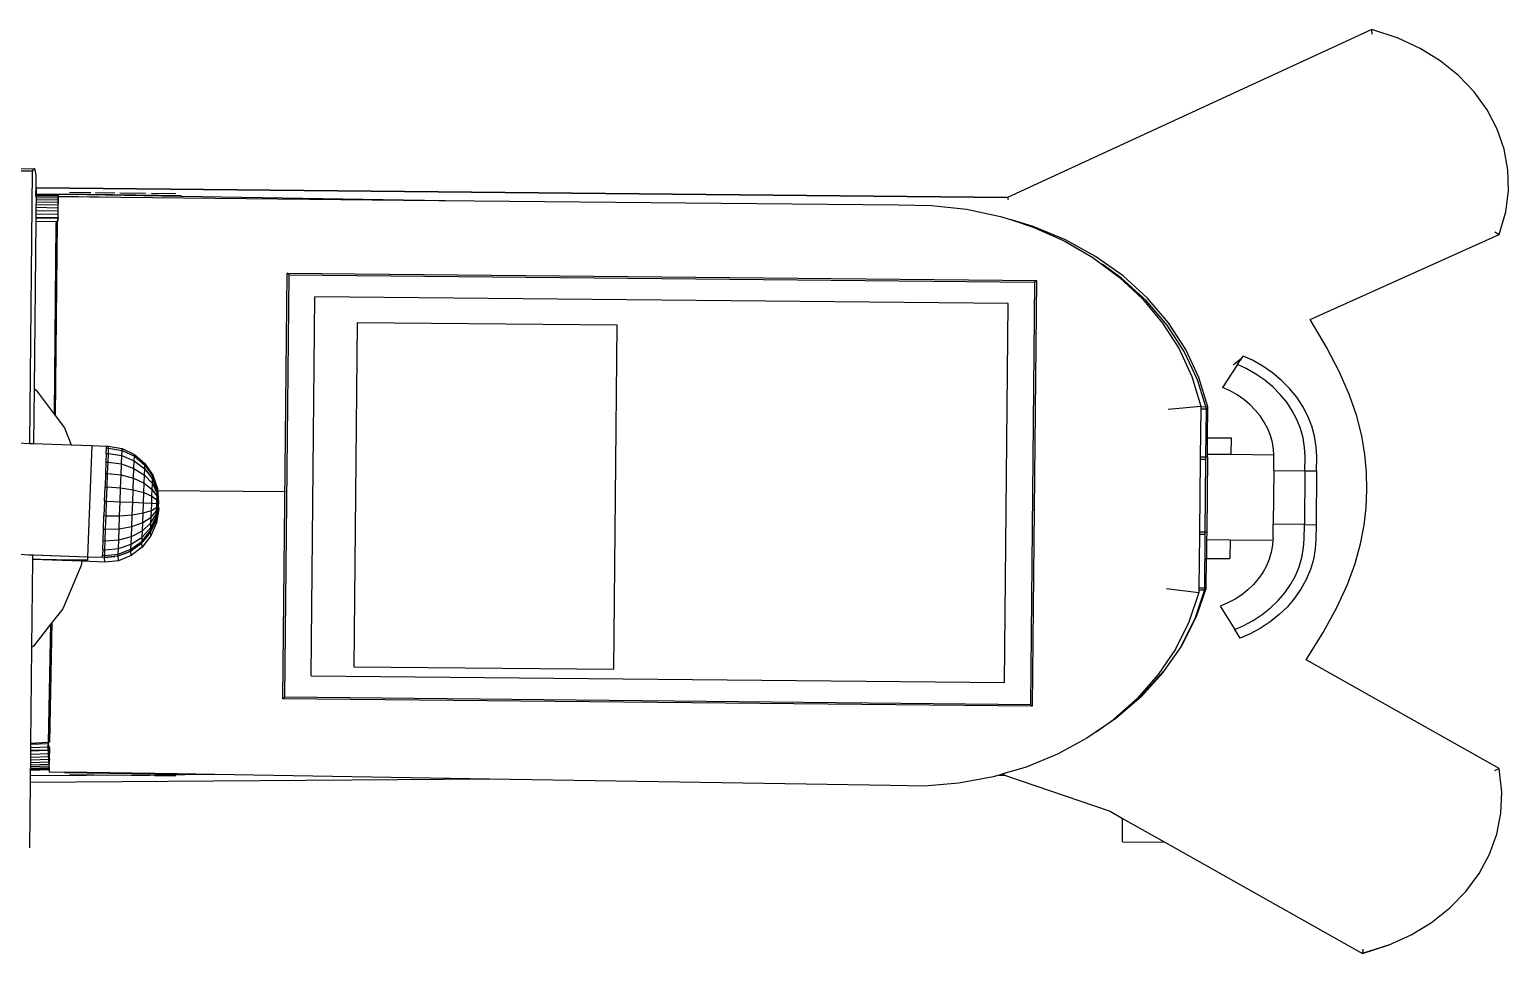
# Model space of a CAD drawing. Extents: x 3485972 to 3601240, y -625657 to -591207.
# Drawn here: x 3495879 to 3496589, y -608184 to -607740 of the extents above; entities that cross this region are included whole.
import ezdxf

# ---------------------------------------------------------------- set-up
doc = ezdxf.new("R2010")
doc.units = 0
doc.header["$LTSCALE"] = 6
doc.header["$MEASUREMENT"] = 0
doc.layers.add('medical equipment', color=171, linetype='CONTINUOUS', lineweight=25)

msp = doc.modelspace()

# ---------------------------------------------------------------- linework, layer by layer
at = {"layer": 'medical equipment'}
for p, q in [((3496523.32, -607739.76), (3496348.37, -607820.39)), ((3496535.98, -607743.93), (3496523.32, -607739.76)), ((3496523.49, -607741.95), (3496523.32, -607739.76)), ((3496546.53, -607748.82), (3496535.98, -607743.93)), ((3496556.23, -607754.81), (3496546.53, -607748.82)), ((3496564.92, -607761.81), (3496556.23, -607754.81)), ((3496572.45, -607769.69), (3496564.92, -607761.81)), ((3496578.68, -607778.33), (3496572.45, -607769.69)), ((3496583.52, -607787.56), (3496578.68, -607778.33)), ((3496586.88, -607797.24), (3496583.52, -607787.56)), ((3496588.71, -607807.2), (3496586.88, -607797.24)), ((3495868.6, -607806.48), (3495880.79, -607806.61)), ((3495879.84, -607807.78), (3495874.55, -607807.73)), ((3495879.84, -607807.78), (3495878.53, -607938.57)), ((3495880.35, -607806.85), (3495879.84, -607807.78)), ((3495880.79, -607806.61), (3495880.35, -607806.85)), ((3495881.15, -607807.05), (3495880.79, -607806.61)), ((3495881.43, -607808.17), (3495881.15, -607807.05)), ((3495881.61, -607809.94), (3495881.43, -607808.17)), ((3496588.96, -607817.26), (3496588.71, -607807.2)), ((3495881.67, -607815.76), (3495881.55, -607815.72)), ((3495881.55, -607815.75), (3495881.67, -607815.76)), ((3495881.55, -607815.78), (3495881.67, -607815.76)), ((3495881.57, -607818.75), (3495881.67, -607815.78)), ((3495881.69, -607812.33), (3495881.61, -607809.94)), ((3495881.67, -607815.78), (3495881.65, -607818.76)), ((3495881.67, -607815.76), (3495881.68, -607815.29)), ((3496348.37, -607820.39), (3495881.67, -607815.76)), ((3495881.67, -607815.76), (3496348.39, -607820.45)), ((3495881.67, -607815.76), (3496348.38, -607820.42)), ((3495881.67, -607815.78), (3495881.67, -607815.76)), ((3495881.68, -607815.29), (3495881.69, -607812.33)), ((3495881.61, -607822.63), (3495881.48, -607822.63)), ((3495881.62, -607821.51), (3495881.49, -607821.51)), ((3495881.63, -607820.56), (3495881.5, -607820.56)), ((3495881.51, -607819.79), (3495881.52, -607819.24)), ((3495881.51, -607819.92), (3495881.51, -607819.79)), ((3495881.64, -607819.8), (3495881.51, -607819.79)), ((3495881.57, -607818.75), (3495881.52, -607818.76)), ((3495881.52, -607818.89), (3495881.57, -607818.75)), ((3495881.52, -607819.24), (3495881.52, -607818.89)), ((3495881.52, -607818.89), (3495881.65, -607818.89)), ((3495881.52, -607819.24), (3495881.64, -607819.24)), ((3495881.65, -607818.76), (3495881.57, -607818.75)), ((3495881.61, -607822.63), (3495881.6, -607823.91)), ((3495881.62, -607821.51), (3495881.61, -607822.63)), ((3495892.13, -607822.81), (3495881.61, -607822.63)), ((3495881.63, -607820.56), (3495881.62, -607821.51)), ((3495892.14, -607821.68), (3495881.62, -607821.51)), ((3495881.64, -607819.8), (3495881.63, -607820.56)), ((3495892.15, -607820.73), (3495881.63, -607820.56)), ((3495881.65, -607818.89), (3495881.64, -607819.24)), ((3495892.17, -607819.41), (3495881.64, -607819.24)), ((3495881.64, -607819.24), (3495881.64, -607819.8)), ((3495892.16, -607819.97), (3495881.64, -607819.8)), ((3495892.17, -607818.93), (3495881.65, -607818.76)), ((3495881.65, -607818.76), (3495881.65, -607818.89)), ((3495892.17, -607819.06), (3495881.65, -607818.89)), ((3495892.13, -607822.81), (3495892.12, -607824.09)), ((3495892.14, -607821.68), (3495892.13, -607822.81)), ((3495892.18, -607822.81), (3495892.13, -607822.81)), ((3495892.15, -607820.73), (3495892.14, -607821.68)), ((3495892.21, -607821.68), (3495892.14, -607821.68)), ((3495892.16, -607820), (3495892.15, -607820.73)), ((3495892.22, -607820.73), (3495892.15, -607820.73)), ((3495892.17, -607819.41), (3495892.16, -607819.97)), ((3495892.16, -607819.97), (3495892.16, -607820)), ((3495892.24, -607819.97), (3495892.16, -607819.97)), ((3495892.16, -607820), (3495892.25, -607820.01)), ((3495911.89, -607820.33), (3495892.16, -607820.01)), ((3495892.18, -607822.81), (3495892.16, -607824.09)), ((3495892.26, -607818.93), (3495892.17, -607818.93)), ((3495892.17, -607818.93), (3495892.17, -607819.06)), ((3495892.17, -607819.06), (3495892.17, -607819.41)), ((3495892.26, -607819.06), (3495892.17, -607819.06)), ((3495892.25, -607819.41), (3495892.17, -607819.41)), ((3495892.21, -607821.68), (3495892.18, -607822.81)), ((3495892.22, -607820.73), (3495892.21, -607821.68)), ((3495892.24, -607819.97), (3495892.22, -607820.73)), ((3495892.25, -607819.41), (3495892.24, -607819.97)), ((3495892.26, -607818.93), (3495892.25, -607820.01)), ((3495892.26, -607819.06), (3495892.25, -607819.41)), ((3495892.25, -607820.01), (3495892.25, -607820.14)), ((3495892.25, -607820.01), (3496058.14, -607821.66)), ((3495892.35, -607818.93), (3495892.26, -607818.93)), ((3495892.26, -607818.93), (3495892.26, -607819.06)), ((3495896.9, -607819.01), (3495892.35, -607818.93)), ((3495951.28, -607819.68), (3495896.9, -607818.78)), ((3495896.9, -607819.01), (3495896.9, -607818.78)), ((3495951.27, -607819.9), (3495896.9, -607819.01)), ((3495897.77, -607817.8), (3495907.94, -607817.97)), ((3495910.22, -607818.01), (3495919.4, -607818.16)), ((3495921.84, -607818.2), (3495934.24, -607818.4)), ((3495948.83, -607818.64), (3495937.11, -607818.45)), ((3495951.27, -607819.9), (3495951.28, -607819.68)), ((3496058.14, -607821.66), (3495951.27, -607819.9)), ((3496058.14, -607821.66), (3496295.73, -607824.04)), ((3496078.36, -607822), (3496058.14, -607821.66)), ((3496348.37, -607820.39), (3496348.38, -607820.42)), ((3496348.39, -607820.45), (3496348.37, -607820.39)), ((3496348.38, -607820.42), (3496348.39, -607820.45)), ((3496348.39, -607820.45), (3496348.66, -607821.34)), ((3496587.65, -607827.27), (3496588.96, -607817.26)), ((3495881.53, -607830.11), (3495881.41, -607830.1)), ((3495881.41, -607830.17), (3495881.53, -607830.18)), ((3495881.55, -607828.45), (3495881.42, -607828.44)), ((3495881.57, -607826.84), (3495881.44, -607826.84)), ((3495881.58, -607825.32), (3495881.45, -607825.32)), ((3495881.6, -607823.91), (3495881.47, -607823.91)), ((3495881.53, -607830.24), (3495881.52, -607831.8)), ((3495881.55, -607828.45), (3495881.53, -607830.11)), ((3495891.83, -607830.28), (3495881.53, -607830.11)), ((3495881.53, -607830.11), (3495881.53, -607830.18)), ((3495881.53, -607830.18), (3495891.83, -607830.28)), ((3495881.53, -607830.18), (3495881.53, -607830.24)), ((3495881.57, -607826.84), (3495881.55, -607828.45)), ((3495892.08, -607828.62), (3495881.55, -607828.45)), ((3495881.58, -607825.32), (3495881.57, -607826.84)), ((3495892.09, -607827.02), (3495881.57, -607826.84)), ((3495881.6, -607823.91), (3495881.58, -607825.32)), ((3495892.11, -607825.5), (3495881.58, -607825.32)), ((3495892.12, -607824.09), (3495881.6, -607823.91)), ((3495892.06, -607830.28), (3495891.8, -607831.97)), ((3495891.83, -607830.28), (3495892.06, -607830.28)), ((3495892.06, -607830.28), (3495892.05, -607831.35)), ((3495892.08, -607828.62), (3495892.06, -607829.85)), ((3495892.49, -607829.85), (3495892.06, -607829.85)), ((3495892.06, -607829.85), (3495892.06, -607830.28)), ((3495892.09, -607827.02), (3495892.08, -607828.62)), ((3495892.11, -607825.5), (3495892.09, -607827.02)), ((3495892.13, -607825.5), (3495892.09, -607827.02)), ((3495892.12, -607824.09), (3495892.11, -607825.5)), ((3495892.13, -607825.5), (3495892.11, -607825.5)), ((3495892.16, -607824.09), (3495892.12, -607824.09)), ((3495892.16, -607824.09), (3495892.13, -607825.5)), ((3495892.48, -607830.38), (3495892.49, -607829.85)), ((3496295.73, -607824.04), (3496311.9, -607824.21)), ((3496311.9, -607824.21), (3496328.6, -607826.05)), ((3496328.6, -607826.05), (3496344.92, -607829.54)), ((3496344.92, -607829.54), (3496350.18, -607831.24)), ((3496584.44, -607838.21), (3496587.65, -607827.27)), ((3495881.52, -607831.8), (3495880.71, -607912.27)), ((3495881.39, -607831.79), (3495881.52, -607831.8)), ((3495881.52, -607831.8), (3495891.34, -607831.96)), ((3495891.17, -607833.03), (3495890.26, -607924.46)), ((3495891.8, -607831.97), (3495890.87, -607925.27)), ((3495891.34, -607831.96), (3495891.17, -607833.03)), ((3495891.34, -607831.96), (3495891.8, -607831.97)), ((3495891.41, -607831.96), (3495891.38, -607833.03)), ((3495891.8, -607831.97), (3495892.01, -607831.97)), ((3495892.05, -607831.35), (3495892.01, -607831.97)), ((3496360.57, -607834.29), (3496350.18, -607831.24)), ((3496350.18, -607831.24), (3496360.64, -607834.63)), ((3496376.12, -607840.73), (3496360.57, -607834.29)), ((3496360.64, -607834.63), (3496375.53, -607841.24)), ((3496582.38, -607836.88), (3496584.44, -607838.21)), ((3496375.53, -607841.24), (3496389.38, -607849.29)), ((3496390.62, -607848.72), (3496376.12, -607840.73)), ((3496493.74, -607879.09), (3496584.44, -607838.21)), ((3496389.38, -607849.29), (3496401.99, -607858.65)), ((3496403.83, -607858.13), (3496390.62, -607848.72)), ((3496000.26, -608061.24), (3496002.3, -607856.78)), ((3496001.13, -608060.53), (3496003.16, -607857.52)), ((3496002.3, -607856.78), (3496362.2, -607860.39)), ((3496003.16, -607857.52), (3496002.3, -607856.78)), ((3496003.16, -607857.52), (3496361.33, -607861.1)), ((3496403.12, -607859.2), (3496393.75, -607852.53)), ((3496401.99, -607858.65), (3496413.19, -607869.2)), ((3496415.58, -607868.83), (3496403.83, -607858.13)), ((3496361.33, -607861.1), (3496359.3, -608064.11)), ((3496362.2, -607860.39), (3496360.15, -608064.84)), ((3496361.33, -607861.1), (3496362.2, -607860.39)), ((3496414.86, -607869.89), (3496403.12, -607859.2)), ((3496013.76, -608050.19), (3496015.58, -607868.11)), ((3496348.7, -607871.44), (3496015.58, -607868.11)), ((3496346.88, -608053.52), (3496348.7, -607871.44)), ((3496413.19, -607869.2), (3496422.81, -607880.77)), ((3496424.95, -607881.7), (3496414.86, -607869.89)), ((3496425.66, -607880.64), (3496415.58, -607868.83)), ((3496035.87, -607880.58), (3496034.22, -608045.87)), ((3496160.79, -607881.83), (3496035.87, -607880.58)), ((3496159.14, -608047.12), (3496160.79, -607881.83)), ((3496422.81, -607880.77), (3496430.72, -607893.22)), ((3496433.23, -607894.46), (3496424.95, -607881.7)), ((3496433.95, -607893.39), (3496425.66, -607880.64)), ((3496430.72, -607893.22), (3496436.81, -607906.37)), ((3496439.58, -607907.96), (3496433.23, -607894.46)), ((3496440.3, -607906.89), (3496433.95, -607893.39)), ((3496458.79, -607900.73), (3496451.61, -607911.72)), ((3496460.76, -607897.72), (3496456.67, -607900.99)), ((3496458.79, -607900.73), (3496461.49, -607896.61)), ((3496463.02, -607902.67), (3496458.79, -607900.73)), ((3496465.95, -607898.65), (3496461.49, -607896.61)), ((3496470.96, -607901.49), (3496465.95, -607898.65)), ((3496475.64, -607904.72), (3496470.96, -607901.49)), ((3496436.81, -607906.37), (3496441.18, -607920.66)), ((3496443.9, -607922), (3496439.58, -607907.96)), ((3496444.62, -607920.94), (3496440.3, -607906.89)), ((3496467.6, -607905.26), (3496463.02, -607902.67)), ((3496471.87, -607908.2), (3496467.6, -607905.26)), ((3496475.79, -607911.46), (3496471.87, -607908.2)), ((3496479.94, -607908.29), (3496475.64, -607904.72)), ((3496483.81, -607912.18), (3496479.94, -607908.29)), ((3495880.71, -607912.27), (3495880.45, -607938.64)), ((3495880.59, -607912.18), (3495880.71, -607912.27)), ((3495880.71, -607912.27), (3495881.66, -607913.02)), ((3495881.66, -607913.02), (3495890.26, -607924.46)), ((3496455.22, -607913.38), (3496451.61, -607911.72)), ((3496458.63, -607915.31), (3496455.22, -607913.38)), ((3496461.81, -607917.49), (3496458.63, -607915.31)), ((3496479.33, -607915.01), (3496475.79, -607911.46)), ((3496482.45, -607918.82), (3496479.33, -607915.01)), ((3496487.24, -607916.36), (3496483.81, -607912.18)), ((3496425.57, -607922.2), (3496441.18, -607920.66)), ((3496441.16, -607921.96), (3496440.93, -607945.17)), ((3496441.01, -607921.95), (3496441.16, -607921.96)), ((3496441.02, -607920.88), (3496441.18, -607920.88)), ((3496441.18, -607920.88), (3496441.16, -607921.96)), ((3496441.16, -607921.96), (3496443.9, -607922)), ((3496441.18, -607920.66), (3496441.18, -607920.88)), ((3496441.18, -607920.88), (3496444.62, -607920.94)), ((3496443.67, -607945.2), (3496443.9, -607922)), ((3496444.47, -607935.83), (3496444.62, -607920.94)), ((3496464.73, -607919.92), (3496461.81, -607917.49)), ((3496467.36, -607922.57), (3496464.73, -607919.92)), ((3496469.69, -607925.4), (3496467.36, -607922.57)), ((3496485.14, -607922.86), (3496482.45, -607918.82)), ((3496487.36, -607927.09), (3496485.14, -607922.86)), ((3496490.18, -607920.78), (3496487.24, -607916.36)), ((3496492.62, -607925.42), (3496490.18, -607920.78)), ((3495890.26, -607924.46), (3495895.3, -607931.16)), ((3496471.69, -607928.41), (3496469.69, -607925.4)), ((3496473.34, -607931.56), (3496471.69, -607928.41)), ((3496489.1, -607931.48), (3496487.36, -607927.09)), ((3496494.52, -607930.22), (3496492.62, -607925.42)), ((3495895.3, -607931.16), (3495898.57, -607939.3)), ((3496444.39, -607943.68), (3496444.47, -607935.83)), ((3496444.47, -607935.83), (3496455.74, -607935.94)), ((3496455.74, -607935.94), (3496455.66, -607943.79)), ((3496474.64, -607934.83), (3496473.34, -607931.56)), ((3496475.56, -607938.18), (3496474.64, -607934.83)), ((3496490.34, -607935.98), (3496489.1, -607931.48)), ((3496491.07, -607940.56), (3496490.34, -607935.98)), ((3496495.88, -607935.16), (3496494.52, -607930.22)), ((3496496.68, -607940.17), (3496495.88, -607935.16)), ((3495873.25, -607938.38), (3495878.53, -607938.57)), ((3495878.53, -607938.57), (3495880.45, -607938.64)), ((3495880.45, -607938.64), (3495898.57, -607939.3)), ((3495898.57, -607939.3), (3495908.36, -607939.66)), ((3495908.36, -607939.66), (3495906.42, -607993.07)), ((3495908.36, -607939.66), (3495915.49, -607939.93)), ((3495915.36, -607943.37), (3495915.21, -607947.55)), ((3495915.36, -607943.37), (3495915.46, -607940.77)), ((3495915.36, -607943.37), (3495916.38, -607943.39)), ((3495915.46, -607940.77), (3495915.49, -607939.93)), ((3495915.46, -607940.77), (3495916.48, -607940.79)), ((3495915.49, -607939.93), (3495916.34, -607939.95)), ((3495916.23, -607947.58), (3495916.38, -607943.39)), ((3495916.34, -607939.95), (3495916.51, -607939.95)), ((3495916.38, -607943.39), (3495916.48, -607940.79)), ((3495916.38, -607943.39), (3495922.83, -607944.42)), ((3495916.48, -607940.79), (3495916.51, -607939.98)), ((3495916.48, -607940.79), (3495922.92, -607941.91)), ((3495916.51, -607939.98), (3495916.51, -607939.95)), ((3495916.51, -607939.95), (3495922.79, -607941.1)), ((3495916.51, -607939.98), (3495922.79, -607941.1)), ((3495922.79, -607941.1), (3495922.95, -607941.08)), ((3495922.83, -607944.42), (3495922.92, -607941.91)), ((3495922.92, -607941.91), (3495922.95, -607941.08)), ((3495922.92, -607941.91), (3495928.86, -607944.71)), ((3495922.95, -607941.08), (3495928.89, -607943.93)), ((3495928.86, -607944.71), (3495928.89, -607943.93)), ((3495928.89, -607943.93), (3495933.91, -607948.29)), ((3496444.38, -607945.21), (3496444.39, -607943.68)), ((3496444.39, -607943.68), (3496455.66, -607943.79)), ((3496455.66, -607943.79), (3496476.22, -607944)), ((3496476.1, -607941.58), (3496475.56, -607938.18)), ((3496476.22, -607944), (3496476.1, -607941.58)), ((3496476.26, -607945.02), (3496476.22, -607944)), ((3496491.27, -607944.87), (3496491.07, -607940.56)), ((3496496.89, -607944.82), (3496496.68, -607940.17)), ((3495915.21, -607947.55), (3495915.01, -607953.03)), ((3495915.21, -607947.55), (3495916.23, -607947.58)), ((3495916.03, -607953.06), (3495916.23, -607947.58)), ((3495916.23, -607947.58), (3495922.68, -607948.46)), ((3495922.49, -607953.76), (3495922.68, -607948.46)), ((3495922.68, -607948.46), (3495922.83, -607944.42)), ((3495922.68, -607948.46), (3495928.65, -607950.59)), ((3495922.83, -607944.42), (3495928.78, -607946.96)), ((3495928.47, -607955.34), (3495928.65, -607950.59)), ((3495928.65, -607950.59), (3495928.78, -607946.96)), ((3495928.65, -607950.59), (3495933.71, -607953.81)), ((3495928.78, -607946.96), (3495928.86, -607944.71)), ((3495928.78, -607946.96), (3495933.82, -607950.85)), ((3495928.86, -607944.71), (3495933.88, -607949.01)), ((3495933.71, -607953.81), (3495933.82, -607950.85)), ((3495933.82, -607950.85), (3495933.88, -607949.01)), ((3495933.82, -607950.85), (3495937.6, -607955.81)), ((3495933.88, -607949.01), (3495933.91, -607948.29)), ((3495933.88, -607949.01), (3495937.65, -607954.51)), ((3495933.91, -607948.29), (3495937.67, -607953.88)), ((3496440.92, -607946.24), (3496440.57, -607981.23)), ((3496440.92, -607946.24), (3496440.77, -607946.24)), ((3496440.93, -607945.17), (3496440.78, -607945.17)), ((3496440.93, -607945.17), (3496440.92, -607946.24)), ((3496443.66, -607946.27), (3496440.92, -607946.24)), ((3496443.67, -607945.2), (3496440.93, -607945.17)), ((3496443.31, -607981.26), (3496443.66, -607946.27)), ((3496443.66, -607946.27), (3496443.67, -607945.2)), ((3496444.38, -607945.21), (3496443.67, -607945.2)), ((3496444.38, -607945.21), (3496444.02, -607981.27)), ((3496476.2, -607951.59), (3496476.26, -607945.02)), ((3496491.2, -607951.74), (3496491.27, -607944.87)), ((3496496.82, -607951.8), (3496496.89, -607944.82)), ((3495915.01, -607953.03), (3495914.78, -607959.44)), ((3495915.01, -607953.03), (3495916.03, -607953.06)), ((3495915.8, -607959.47), (3495916.03, -607953.06)), ((3495916.03, -607953.06), (3495922.49, -607953.76)), ((3495922.27, -607959.96), (3495922.49, -607953.76)), ((3495922.49, -607953.76), (3495928.47, -607955.34)), ((3495928.27, -607960.89), (3495928.47, -607955.34)), ((3495928.47, -607955.34), (3495933.57, -607957.69)), ((3495933.4, -607962.22), (3495933.57, -607957.69)), ((3495933.57, -607957.69), (3495933.71, -607953.81)), ((3495933.57, -607957.69), (3495937.43, -607960.65)), ((3495933.71, -607953.81), (3495937.53, -607957.9)), ((3495937.43, -607960.65), (3495937.53, -607957.9)), ((3495937.53, -607957.9), (3495937.6, -607955.81)), ((3495937.53, -607957.9), (3495939.84, -607962.6)), ((3495937.6, -607955.81), (3495937.65, -607954.51)), ((3495937.6, -607955.81), (3495939.88, -607961.51)), ((3495937.65, -607954.51), (3495937.67, -607953.88)), ((3495937.65, -607954.51), (3495939.91, -607960.84)), ((3495937.67, -607953.88), (3495939.92, -607960.31)), ((3496476.2, -607951.59), (3496475.94, -607977.46)), ((3496476.2, -607951.59), (3496491.2, -607951.74)), ((3496491.2, -607951.74), (3496490.94, -607977.61)), ((3496491.2, -607951.74), (3496496.82, -607951.8)), ((3496496.82, -607951.8), (3496496.57, -607977.67)), ((3495914.52, -607966.34), (3495914.78, -607959.44)), ((3495914.78, -607959.44), (3495915.8, -607959.47)), ((3495915.54, -607966.38), (3495915.8, -607959.47)), ((3495915.8, -607959.47), (3495922.27, -607959.96)), ((3495922.02, -607966.62), (3495922.27, -607959.96)), ((3495922.27, -607959.96), (3495928.27, -607960.89)), ((3495928.05, -607966.87), (3495928.27, -607960.89)), ((3495928.27, -607960.89), (3495933.4, -607962.22)), ((3495933.22, -607967.1), (3495933.4, -607962.22)), ((3495933.4, -607962.22), (3495937.31, -607963.86)), ((3495937.19, -607967.31), (3495937.31, -607963.86)), ((3495937.31, -607963.86), (3495937.43, -607960.65)), ((3495937.31, -607963.86), (3495939.73, -607965.68)), ((3495937.43, -607960.65), (3495939.79, -607964.02)), ((3495939.73, -607965.68), (3495939.79, -607964.02)), ((3495939.79, -607964.02), (3495939.84, -607962.6)), ((3495939.79, -607964.02), (3495940.47, -607967.36)), ((3495939.84, -607962.6), (3495939.88, -607961.51)), ((3495939.84, -607962.6), (3495940.47, -607967.36)), ((3495939.88, -607961.51), (3495939.91, -607960.84)), ((3495939.88, -607961.51), (3495940.47, -607967.36)), ((3495939.91, -607960.84), (3495939.92, -607960.31)), ((3495939.91, -607960.84), (3495940.47, -607967.36)), ((3495939.92, -607960.31), (3495940.51, -607967.15)), ((3496001.44, -607961.91), (3495940.01, -607961.3)), ((3495914.52, -607966.34), (3495914.27, -607973.26)), ((3495914.52, -607966.34), (3495915.54, -607966.38)), ((3495915.29, -607973.3), (3495915.54, -607966.38)), ((3495915.54, -607966.38), (3495922.02, -607966.62)), ((3495921.78, -607973.31), (3495922.02, -607966.62)), ((3495922.02, -607966.62), (3495928.05, -607966.87)), ((3495927.83, -607972.87), (3495928.05, -607966.87)), ((3495927.83, -607972.87), (3495933.05, -607972)), ((3495928.05, -607966.87), (3495933.22, -607967.1)), ((3495932.88, -607976.58), (3495933.05, -607972)), ((3495933.05, -607972), (3495933.22, -607967.1)), ((3495933.05, -607972), (3495937.06, -607970.77)), ((3495933.22, -607967.1), (3495937.19, -607967.31)), ((3495936.84, -607976.79), (3495939.48, -607972.38)), ((3495936.94, -607974.01), (3495937.06, -607970.77)), ((3495936.94, -607974.01), (3495939.54, -607970.93)), ((3495937.06, -607970.77), (3495937.19, -607967.31)), ((3495937.06, -607970.77), (3495939.6, -607969.26)), ((3495937.19, -607967.31), (3495939.66, -607967.47)), ((3495939.42, -607974.2), (3495940.45, -607968.23)), ((3495939.44, -607973.49), (3495940.45, -607968.23)), ((3495939.44, -607973.49), (3495939.48, -607972.38)), ((3495939.48, -607972.38), (3495940.47, -607967.74)), ((3495939.48, -607972.38), (3495939.54, -607970.93)), ((3495940.62, -607969.82), (3495939.53, -607976.7)), ((3495939.54, -607970.93), (3495940.47, -607967.74)), ((3495939.54, -607970.93), (3495939.6, -607969.26)), ((3495939.6, -607969.26), (3495939.66, -607967.47)), ((3495939.6, -607969.26), (3495940.47, -607967.74)), ((3495939.6, -607974.26), (3495940.26, -607970.95)), ((3495939.66, -607967.47), (3495939.73, -607965.68)), ((3495939.66, -607967.47), (3495940.49, -607967.57)), ((3495939.73, -607965.68), (3495940.49, -607967.57)), ((3495940.26, -607970.95), (3495940.45, -607968.23)), ((3495940.45, -607968.23), (3495940.47, -607968.06)), ((3495940.62, -607969.82), (3495940.45, -607968.23)), ((3495940.47, -607967.36), (3495940.51, -607967.15)), ((3495940.47, -607967.36), (3495940.47, -607967.39)), ((3495940.47, -607967.39), (3495940.49, -607967.57)), ((3495940.48, -607967.65), (3495940.47, -607967.74)), ((3495940.47, -607967.97), (3495940.47, -607967.74)), ((3495940.47, -607968.06), (3495940.47, -607967.97)), ((3495940.49, -607967.6), (3495940.48, -607967.65)), ((3495940.49, -607967.57), (3495940.49, -607967.6)), ((3495913.83, -607985.29), (3495914.04, -607979.72)), ((3495914.04, -607979.72), (3495914.27, -607973.26)), ((3495914.04, -607979.72), (3495915.06, -607979.77)), ((3495914.27, -607973.26), (3495915.29, -607973.3)), ((3495914.85, -607985.34), (3495915.06, -607979.77)), ((3495915.06, -607979.77), (3495915.29, -607973.3)), ((3495915.06, -607979.77), (3495921.55, -607979.56)), ((3495915.29, -607973.3), (3495921.78, -607973.31)), ((3495921.35, -607984.94), (3495921.55, -607979.56)), ((3495921.55, -607979.56), (3495921.78, -607973.31)), ((3495921.55, -607979.56), (3495927.63, -607978.47)), ((3495921.78, -607973.31), (3495927.83, -607972.87)), ((3495927.45, -607983.3), (3495927.63, -607978.47)), ((3495927.63, -607978.47), (3495927.83, -607972.87)), ((3495927.63, -607978.47), (3495932.88, -607976.58)), ((3495932.62, -607983.56), (3495936.76, -607978.95)), ((3495932.74, -607980.52), (3495932.88, -607976.58)), ((3495932.74, -607980.52), (3495936.84, -607976.79)), ((3495932.88, -607976.58), (3495936.94, -607974.01)), ((3495939.41, -607974.45), (3495936.69, -607980.8)), ((3495936.71, -607980.31), (3495939.42, -607974.2)), ((3495936.71, -607980.31), (3495936.76, -607978.95)), ((3495936.76, -607978.95), (3495939.44, -607973.49)), ((3495936.76, -607978.95), (3495936.84, -607976.79)), ((3495939.53, -607976.7), (3495936.82, -607983.05)), ((3495936.84, -607976.79), (3495936.94, -607974.01)), ((3495937, -607980.5), (3495938.5, -607977.46)), ((3495938.5, -607977.46), (3495939.43, -607974.76)), ((3495939.41, -607974.45), (3495939.42, -607974.2)), ((3495939.42, -607974.2), (3495939.44, -607973.49)), ((3495939.43, -607974.76), (3495939.6, -607974.26)), ((3495939.53, -607976.7), (3495939.43, -607974.76)), ((3496475.87, -607984.04), (3496475.94, -607977.46)), ((3496490.94, -607977.61), (3496475.94, -607977.46)), ((3496490.87, -607984.48), (3496490.94, -607977.61)), ((3496490.94, -607977.61), (3496496.57, -607977.67)), ((3496496.57, -607977.67), (3496496.5, -607984.65)), ((3495913.68, -607989.59), (3495913.83, -607985.29)), ((3495913.83, -607985.29), (3495914.85, -607985.34)), ((3495914.69, -607989.65), (3495914.85, -607985.34)), ((3495914.85, -607985.34), (3495921.35, -607984.94)), ((3495921.2, -607989.1), (3495921.35, -607984.94)), ((3495921.35, -607984.94), (3495927.45, -607983.3)), ((3495927.23, -607989.39), (3495932.55, -607985.5)), ((3495927.32, -607987.03), (3495927.45, -607983.3)), ((3495927.32, -607987.03), (3495932.62, -607983.56)), ((3495927.45, -607983.3), (3495932.74, -607980.52)), ((3495928.24, -607989.45), (3495932.15, -607986.48)), ((3495931.05, -607987.43), (3495932.52, -607986.33)), ((3495931.05, -607987.43), (3495932.15, -607986.48)), ((3495932.53, -607986.19), (3495932.15, -607986.48)), ((3495932.52, -607986.33), (3495932.87, -607985.84)), ((3495932.52, -607986.33), (3495932.53, -607986.19)), ((3495932.65, -607988.44), (3495932.52, -607986.33)), ((3495932.53, -607986.19), (3495932.55, -607985.5)), ((3495932.63, -607986.06), (3495932.53, -607986.19)), ((3495932.55, -607985.5), (3495936.71, -607980.31)), ((3495932.55, -607985.5), (3495932.62, -607983.56)), ((3495932.62, -607983.56), (3495932.74, -607980.52)), ((3495936.69, -607980.8), (3495932.63, -607986.06)), ((3495932.63, -607986.06), (3495932.87, -607985.84)), ((3495936.82, -607983.05), (3495932.65, -607988.44)), ((3495932.87, -607985.84), (3495935.11, -607983.3)), ((3495935.11, -607983.3), (3495936.3, -607981.54)), ((3495936.3, -607981.54), (3495936.68, -607981.05)), ((3495936.68, -607981.05), (3495936.7, -607981)), ((3495936.82, -607983.05), (3495936.68, -607981.05)), ((3495936.69, -607980.8), (3495936.71, -607980.31)), ((3495936.69, -607980.96), (3495936.7, -607980.94)), ((3495936.7, -607981), (3495936.69, -607980.96)), ((3495936.7, -607980.94), (3495937, -607980.5)), ((3495936.7, -607981), (3495936.7, -607980.94)), ((3496440.56, -607982.31), (3496440.3, -608007.91)), ((3496440.56, -607982.31), (3496440.4, -607982.3)), ((3496440.57, -607981.23), (3496440.42, -607981.23)), ((3496440.57, -607981.23), (3496440.56, -607982.31)), ((3496443.3, -607982.33), (3496440.56, -607982.31)), ((3496443.31, -607981.26), (3496440.57, -607981.23)), ((3496443.05, -608007.94), (3496443.3, -607982.33)), ((3496443.3, -607982.33), (3496443.31, -607981.26)), ((3496444.02, -607981.27), (3496443.31, -607981.26)), ((3496443.98, -607984.74), (3496443.89, -607993.83)), ((3496444.02, -607981.27), (3496443.98, -607984.74)), ((3496443.98, -607984.74), (3496455.25, -607984.85)), ((3496455.25, -607984.85), (3496455.16, -607993.95)), ((3496455.25, -607984.85), (3496475.8, -607985.05)), ((3496475.8, -607985.05), (3496475.64, -607987.47)), ((3496475.87, -607984.04), (3496475.8, -607985.05)), ((3496490.59, -607988.79), (3496490.87, -607984.48)), ((3496496.5, -607984.65), (3496496.19, -607989.29)), ((3495860.15, -607991.38), (3495906.42, -607993.07)), ((3495879.91, -607992.31), (3495877.99, -607992.24)), ((3495879.91, -607992.31), (3495879.89, -607994.3)), ((3495906.41, -607993.28), (3495879.91, -607992.31)), ((3495906.41, -607993.28), (3495906.4, -607994.62)), ((3495906.42, -607993.07), (3495906.41, -607993.28)), ((3495906.42, -607993.07), (3495913.54, -607993.31)), ((3495913.54, -607993.31), (3495913.58, -607992.33)), ((3495914.56, -607993.36), (3495913.54, -607993.31)), ((3495913.68, -607989.59), (3495913.58, -607992.33)), ((3495913.58, -607992.33), (3495914.6, -607992.38)), ((3495913.68, -607989.59), (3495914.69, -607989.65)), ((3495914.56, -607993.36), (3495914.6, -607992.38)), ((3495919.31, -607992.88), (3495914.56, -607993.36)), ((3495914.56, -607993.36), (3495917.94, -607993.15)), ((3495914.68, -607995.62), (3495914.56, -607993.36)), ((3495914.6, -607992.38), (3495914.69, -607989.65)), ((3495914.6, -607992.38), (3495921.11, -607991.74)), ((3495914.69, -607989.65), (3495921.2, -607989.1)), ((3495917.94, -607993.15), (3495919.31, -607992.88)), ((3495919.31, -607992.88), (3495919.45, -607992.86)), ((3495921.07, -607992.69), (3495919.45, -607992.86)), ((3495921.07, -607992.69), (3495921.11, -607991.74)), ((3495923.01, -607991.92), (3495921.07, -607992.69)), ((3495921.2, -607994.94), (3495921.07, -607992.69)), ((3495921.11, -607991.74), (3495921.2, -607989.1)), ((3495921.11, -607991.74), (3495927.23, -607989.39)), ((3495921.2, -607989.1), (3495927.32, -607987.03)), ((3495927.32, -607992.49), (3495921.2, -607994.94)), ((3495923.01, -607991.92), (3495923.61, -607991.71)), ((3495923.61, -607991.71), (3495924.95, -607991.19)), ((3495923.61, -607991.71), (3495924.47, -607991.43)), ((3495924.47, -607991.43), (3495924.95, -607991.19)), ((3495924.95, -607991.19), (3495927.2, -607990.31)), ((3495924.95, -607991.19), (3495925.45, -607990.94)), ((3495925.45, -607990.94), (3495925.49, -607990.92)), ((3495927.2, -607990.24), (3495925.49, -607990.92)), ((3495927.2, -607990.31), (3495929.22, -607988.8)), ((3495927.2, -607990.24), (3495927.23, -607989.39)), ((3495928.24, -607989.45), (3495927.2, -607990.24)), ((3495927.2, -607990.31), (3495927.2, -607990.24)), ((3495927.32, -607992.49), (3495927.2, -607990.31)), ((3495927.23, -607989.39), (3495927.32, -607987.03)), ((3495932.65, -607988.44), (3495927.32, -607992.49)), ((3495928.24, -607989.45), (3495929.22, -607988.8)), ((3495929.22, -607988.8), (3495930.32, -607988.07)), ((3495930.32, -607988.07), (3495931.05, -607987.43)), ((3496443.75, -608007.94), (3496443.89, -607993.83)), ((3496443.89, -607993.83), (3496455.16, -607993.95)), ((3496475.03, -607990.86), (3496474.04, -607994.19)), ((3496475.64, -607987.47), (3496475.03, -607990.86)), ((3496488.44, -607997.83), (3496489.76, -607993.36)), ((3496489.76, -607993.36), (3496490.59, -607988.79)), ((3496496.19, -607989.29), (3496495.29, -607994.29)), ((3495879.89, -607994.35), (3495879.47, -608036.65)), ((3495879.89, -607994.3), (3495879.76, -607994.29)), ((3495879.89, -607994.35), (3495879.76, -607994.34)), ((3495883.76, -607994.39), (3495879.89, -607994.3)), ((3495879.89, -607994.3), (3495879.89, -607994.35)), ((3495903.6, -607995.21), (3495879.89, -607994.35)), ((3495887.7, -607994.49), (3495883.76, -607994.39)), ((3495891.3, -607994.56), (3495887.7, -607994.49)), ((3495894.55, -607994.63), (3495891.3, -607994.56)), ((3495903.32, -607997.19), (3495894.43, -608018.06)), ((3495897.44, -607994.67), (3495894.55, -607994.63)), ((3495899.94, -607994.7), (3495897.44, -607994.67)), ((3495902.05, -607994.72), (3495899.94, -607994.7)), ((3495903.76, -607994.72), (3495902.05, -607994.72)), ((3495903.6, -607995.21), (3495903.32, -607997.19)), ((3495914.68, -607995.62), (3495903.6, -607995.21)), ((3495905.05, -607994.7), (3495903.76, -607994.72)), ((3495905.94, -607994.67), (3495905.05, -607994.7)), ((3495906.4, -607994.62), (3495905.94, -607994.67)), ((3495921.2, -607994.94), (3495914.68, -607995.62)), ((3496470.97, -608000.55), (3496468.91, -608003.52)), ((3496472.69, -607997.43), (3496470.97, -608000.55)), ((3496474.04, -607994.19), (3496472.69, -607997.43)), ((3496486.61, -608002.18), (3496488.44, -607997.83)), ((3496493.83, -607999.19), (3496491.83, -608003.96)), ((3496495.29, -607994.29), (3496493.83, -607999.19)), ((3496443.75, -608007.94), (3496439.02, -608021.87)), ((3496440.15, -608007.91), (3496440.3, -608007.91)), ((3496440.3, -608007.91), (3496440.29, -608008.98)), ((3496440.3, -608007.91), (3496443.05, -608007.94)), ((3496443.03, -608009.01), (3496443.05, -608007.94)), ((3496443.05, -608007.94), (3496443.75, -608007.94)), ((3496466.52, -608006.31), (3496463.84, -608008.9)), ((3496468.91, -608003.52), (3496466.52, -608006.31)), ((3496481.54, -608010.35), (3496484.3, -608006.37)), ((3496484.3, -608006.37), (3496486.61, -608002.18)), ((3496491.83, -608003.96), (3496489.3, -608008.55)), ((3496424.7, -608008.34), (3496440.28, -608010.24)), ((3496440.28, -608010.24), (3496435.48, -608024.45)), ((3496443.03, -608009.01), (3496438.3, -608022.93)), ((3496440.14, -608008.98), (3496440.29, -608008.98)), ((3496440.29, -608008.98), (3496440.28, -608010.24)), ((3496440.29, -608008.98), (3496443.03, -608009.01)), ((3496454.2, -608015.25), (3496450.56, -608016.83)), ((3496457.65, -608013.39), (3496454.2, -608015.25)), ((3496460.87, -608011.27), (3496457.65, -608013.39)), ((3496463.84, -608008.9), (3496460.87, -608011.27)), ((3496474.73, -608017.58), (3496478.34, -608014.1)), ((3496478.34, -608014.1), (3496481.54, -608010.35)), ((3496486.27, -608012.91), (3496482.76, -608017.02)), ((3496489.3, -608008.55), (3496486.27, -608012.91)), ((3495894.43, -608018.06), (3495888.74, -608025.32)), ((3496439.02, -608021.87), (3496432.27, -608035.19)), ((3496450.56, -608016.83), (3496457.52, -608027.97)), ((3496466.41, -608023.61), (3496470.74, -608020.76)), ((3496470.74, -608020.76), (3496474.73, -608017.58)), ((3496478.81, -608020.83), (3496474.44, -608024.32)), ((3496482.76, -608017.02), (3496478.81, -608020.83)), ((3495888.74, -608025.32), (3495880.43, -608035.92)), ((3495887.64, -608082.26), (3495888.74, -608025.32)), ((3495888.25, -608082.24), (3495889.36, -608024.53)), ((3496435.48, -608024.45), (3496429.01, -608037.42)), ((3496438.3, -608022.93), (3496431.61, -608036.16)), ((3496457.52, -608027.97), (3496461.79, -608026.11)), ((3496460.13, -608032.14), (3496457.52, -608027.97)), ((3496461.79, -608026.11), (3496466.41, -608023.61)), ((3496469.7, -608027.45), (3496464.63, -608030.19)), ((3496474.44, -608024.32), (3496469.7, -608027.45)), ((3495879.47, -608036.65), (3495879.01, -608082.72)), ((3495879.47, -608036.65), (3495879.34, -608036.75)), ((3495880.43, -608035.92), (3495879.47, -608036.65)), ((3496431.56, -608036.26), (3496423.62, -608047.72)), ((3496431.61, -608036.16), (3496431.56, -608036.26)), ((3496432.27, -608035.19), (3496431.61, -608036.16)), ((3496464.63, -608030.19), (3496460.13, -608032.14)), ((3496429.01, -608037.42), (3496420.74, -608049.66)), ((3496584.52, -608094.8), (3496491.81, -608042.59)), ((3496013.76, -608050.19), (3496346.88, -608053.52)), ((3496034.22, -608045.87), (3496159.14, -608047.12)), ((3496420.74, -608049.66), (3496410.79, -608060.98)), ((3496422.91, -608048.79), (3496412.48, -608060.33)), ((3496423.62, -608047.72), (3496413.19, -608059.26)), ((3496423.62, -608047.72), (3496422.91, -608048.79)), ((3496001.13, -608060.53), (3496000.26, -608061.24)), ((3496360.15, -608064.84), (3496000.26, -608061.24)), ((3496359.3, -608064.11), (3496001.13, -608060.53)), ((3496359.3, -608064.11), (3496360.15, -608064.84)), ((3496412.48, -608060.33), (3496400.42, -608070.71)), ((3496410.79, -608060.98), (3496400.84, -608069.85)), ((3496413.19, -608059.26), (3496401.14, -608069.64)), ((3496400.42, -608070.71), (3496390.87, -608077.12)), ((3496390.87, -608077.12), (3496399.29, -608071.23)), ((3496400.84, -608069.85), (3496399.29, -608071.23)), ((3496401.14, -608069.64), (3496400.84, -608069.85)), ((3496390.87, -608077.12), (3496386.41, -608080.25)), ((3495878.84, -608086.28), (3495878.97, -608086.27)), ((3495878.97, -608086.17), (3495878.85, -608086.18)), ((3495878.86, -608084.67), (3495878.99, -608084.67)), ((3495879.01, -608082.72), (3495878.88, -608082.73)), ((3495878.88, -608083.04), (3495879, -608083.04)), ((3495878.97, -608086.27), (3495878.96, -608087.82)), ((3495878.99, -608084.67), (3495878.97, -608086.17)), ((3495878.97, -608086.27), (3495887.4, -608085.97)), ((3495887.4, -608085.97), (3495878.97, -608086.17)), ((3495878.97, -608086.17), (3495878.97, -608086.27)), ((3495879, -608083.04), (3495878.99, -608084.67)), ((3495878.99, -608084.67), (3495887.92, -608084.35)), ((3495879.01, -608082.72), (3495879, -608083.04)), ((3495879, -608083.04), (3495887.45, -608082.73)), ((3495887.46, -608082.27), (3495879.01, -608082.72)), ((3495887.2, -608083.78), (3495887.29, -608085.41)), ((3495887.29, -608085.41), (3495887.38, -608087.01)), ((3495887.4, -608086.05), (3495887.38, -608087.01)), ((3495887.4, -608085.97), (3495888.01, -608085.95)), ((3495887.4, -608085.97), (3495887.4, -608086.05)), ((3495887.46, -608082.27), (3495887.45, -608082.73)), ((3495887.45, -608082.73), (3495887.48, -608082.73)), ((3495887.5, -608082.27), (3495887.46, -608082.27)), ((3495887.5, -608082.27), (3495887.48, -608082.73)), ((3495887.48, -608082.73), (3495887.63, -608082.73)), ((3495887.64, -608082.26), (3495887.5, -608082.27)), ((3495887.62, -608083.31), (3495887.63, -608082.73)), ((3495887.92, -608084.31), (3495887.62, -608083.31)), ((3495887.63, -608082.73), (3495887.64, -608082.26)), ((3495887.63, -608082.73), (3495887.83, -608082.72)), ((3495887.92, -608084.31), (3495887.92, -608084.35)), ((3495887.92, -608084.35), (3495888.01, -608085.95)), ((3495888.03, -608084.7), (3495887.92, -608084.35)), ((3495888.04, -608084.73), (3495888.01, -608085.95)), ((3495888.01, -608085.95), (3495888.1, -608086.17)), ((3495888.01, -608085.95), (3495888.09, -608086.66)), ((3495888.03, -608084.7), (3495888.04, -608084.73)), ((3495888.12, -608085), (3495888.04, -608084.73)), ((3495888.09, -608086.66), (3495888.1, -608086.17)), ((3495888.1, -608086.17), (3495888.12, -608085)), ((3496386.41, -608080.25), (3496372.33, -608087.92)), ((3495878.78, -608092.98), (3495878.9, -608092.98)), ((3495878.79, -608091.89), (3495878.91, -608091.89)), ((3495878.8, -608090.66), (3495878.93, -608090.65)), ((3495878.81, -608089.3), (3495878.94, -608089.29)), ((3495878.83, -608087.83), (3495878.96, -608087.82)), ((3495878.9, -608092.98), (3495878.89, -608093.89)), ((3495878.91, -608091.89), (3495878.9, -608092.98)), ((3495878.9, -608092.98), (3495887.97, -608092.65)), ((3495878.93, -608090.65), (3495878.91, -608091.89)), ((3495878.91, -608091.89), (3495887.99, -608091.56)), ((3495878.94, -608089.29), (3495878.93, -608090.65)), ((3495878.93, -608090.65), (3495888.02, -608090.33)), ((3495878.96, -608087.82), (3495878.94, -608089.29)), ((3495878.94, -608089.29), (3495888.04, -608088.96)), ((3495878.96, -608087.82), (3495888.07, -608087.49)), ((3495887.38, -608087.01), (3495887.49, -608087.29)), ((3495887.38, -608087.01), (3495887.47, -608088.56)), ((3495887.47, -608088.56), (3495887.55, -608090.02)), ((3495887.55, -608090.02), (3495887.62, -608091.38)), ((3495887.62, -608091.38), (3495887.69, -608092.62)), ((3495887.69, -608092.62), (3495887.75, -608093.7)), ((3495887.96, -608093.57), (3495887.97, -608092.65)), ((3495887.99, -608091.56), (3495887.97, -608092.65)), ((3495888.02, -608090.33), (3495887.99, -608091.56)), ((3495888.02, -608090.33), (3495888.04, -608088.96)), ((3495888.04, -608088.96), (3495888.07, -608087.49)), ((3495888.09, -608086.66), (3495888.07, -608087.49)), ((3496372.33, -608087.92), (3496357.25, -608094.14)), ((3495878.85, -608098.35), (3495878.72, -608098.35)), ((3495878.75, -608095.18), (3495878.88, -608095.17)), ((3495878.75, -608095.51), (3495878.88, -608095.5)), ((3495878.88, -608095.63), (3495878.75, -608095.64)), ((3495878.76, -608094.63), (3495878.89, -608094.63)), ((3495878.77, -608093.9), (3495878.89, -608093.89)), ((3495878.85, -608098.35), (3495878.82, -608101.55)), ((3496099.47, -608099.84), (3495878.82, -608101.55)), ((3495878.88, -608095.63), (3495878.85, -608098.35)), ((3495905.79, -608098.14), (3495878.85, -608098.35)), ((3495878.89, -608094.63), (3495878.88, -608095.17)), ((3495878.88, -608095.17), (3495887.93, -608094.84)), ((3495878.88, -608095.17), (3495878.88, -608095.5)), ((3495878.88, -608095.5), (3495887.92, -608095.18)), ((3495887.92, -608095.31), (3495878.88, -608095.63)), ((3495878.88, -608095.5), (3495878.88, -608095.63)), ((3495878.89, -608093.89), (3495887.96, -608093.57)), ((3495878.89, -608093.89), (3495878.89, -608094.63)), ((3495878.89, -608094.63), (3495887.94, -608094.3)), ((3495887.75, -608093.7), (3495887.8, -608094.62)), ((3495887.8, -608094.62), (3495887.85, -608095.35)), ((3495887.85, -608095.35), (3495887.88, -608095.89)), ((3495887.88, -608095.89), (3495887.9, -608096.22)), ((3495887.92, -608095.31), (3495887.9, -608096.35)), ((3495887.9, -608096.35), (3495895.28, -608096.47)), ((3495887.92, -608095.18), (3495887.93, -608094.84)), ((3495887.92, -608095.31), (3495887.92, -608095.18)), ((3495887.94, -608094.3), (3495887.93, -608094.84)), ((3495887.94, -608094.3), (3495887.96, -608093.57)), ((3495895.28, -608096.47), (3495895.27, -608096.62)), ((3495895.27, -608096.62), (3495949.65, -608097.51)), ((3495949.65, -608097.37), (3495895.28, -608096.47)), ((3495897.72, -608097.65), (3495909.44, -608097.84)), ((3495915.8, -608097.95), (3495905.79, -608098.14)), ((3495912.31, -608097.89), (3495915.8, -608097.95)), ((3495924.71, -608098.1), (3495915.8, -608097.95)), ((3495967.4, -608097.66), (3495924.71, -608098.1)), ((3495936.33, -608098.29), (3495927.15, -608098.14)), ((3495948.78, -608098.49), (3495938.61, -608098.33)), ((3495949.65, -608097.37), (3495949.65, -608097.51)), ((3495967.4, -608097.66), (3495949.65, -608097.37)), ((3496099.47, -608099.84), (3495967.4, -608097.66)), ((3496292.05, -608103.01), (3496099.47, -608099.84)), ((3496341.38, -608098.81), (3496324.96, -608101.87)), ((3496344.37, -608097.93), (3496341.38, -608098.81)), ((3496346.79, -608097.22), (3496344.37, -608097.93)), ((3496344.37, -608097.93), (3496346.83, -608097.91)), ((3496357.25, -608094.14), (3496346.79, -608097.22)), ((3496346.83, -608097.91), (3496346.79, -608097.22)), ((3496346.83, -608097.91), (3496397.58, -608115.35)), ((3496582.47, -608095.81), (3496584.52, -608094.8)), ((3496585.8, -608106.1), (3496584.52, -608094.8)), ((3495878.82, -608101.55), (3495878.5, -608132.89)), ((3495878.69, -608101.55), (3495878.82, -608101.55)), ((3496308.22, -608103.27), (3496292.05, -608103.01)), ((3496324.96, -608101.87), (3496308.22, -608103.27)), ((3496585.39, -608116.25), (3496585.8, -608106.1)), ((3496397.58, -608115.35), (3496403.61, -608118.75)), ((3496403.5, -608129.93), (3496403.61, -608118.75)), ((3496403.61, -608118.75), (3496423.84, -608130.14)), ((3496583.4, -608126.26), (3496585.39, -608116.25)), ((3496579.89, -608135.98), (3496583.4, -608126.26)), ((3496403.5, -608129.93), (3496423.84, -608130.14)), ((3496423.84, -608130.14), (3496518.8, -608183.62)), ((3496574.91, -608145.22), (3496579.89, -608135.98)), ((3496568.53, -608153.85), (3496574.91, -608145.22)), ((3496560.88, -608161.72), (3496568.53, -608153.85)), ((3496552.07, -608168.69), (3496560.88, -608161.72)), ((3496542.26, -608174.64), (3496552.07, -608168.69)), ((3496531.6, -608179.49), (3496542.26, -608174.64)), ((3496518.8, -608183.62), (3496531.6, -608179.49)), ((3496518.8, -608183.62), (3496518.81, -608183.58)), ((3496518.81, -608183.55), (3496531.57, -608179.44)), ((3496518.81, -608183.58), (3496531.58, -608179.46)), ((3496519.07, -608181.6), (3496518.81, -608183.58)), ((3496518.81, -608183.58), (3496518.81, -608183.55))]:
    msp.add_line(p, q, dxfattribs=at)
msp.add_lwpolyline([(3496491.81, -608042.59), (3496499.99, -608029.38), (3496506.53, -608017.37), (3496511.58, -608006.38), (3496515.33, -607996.26), (3496517.96, -607986.82), (3496519.65, -607977.89), (3496520.56, -607969.31), (3496520.88, -607960.89), (3496520.73, -607952.46), (3496519.99, -607943.87), (3496518.5, -607934.92), (3496516.08, -607925.47), (3496512.57, -607915.33), (3496507.78, -607904.33), (3496501.57, -607892.31), (3496493.74, -607879.09)], dxfattribs=at)

doc.saveas('drawing.dxf')
